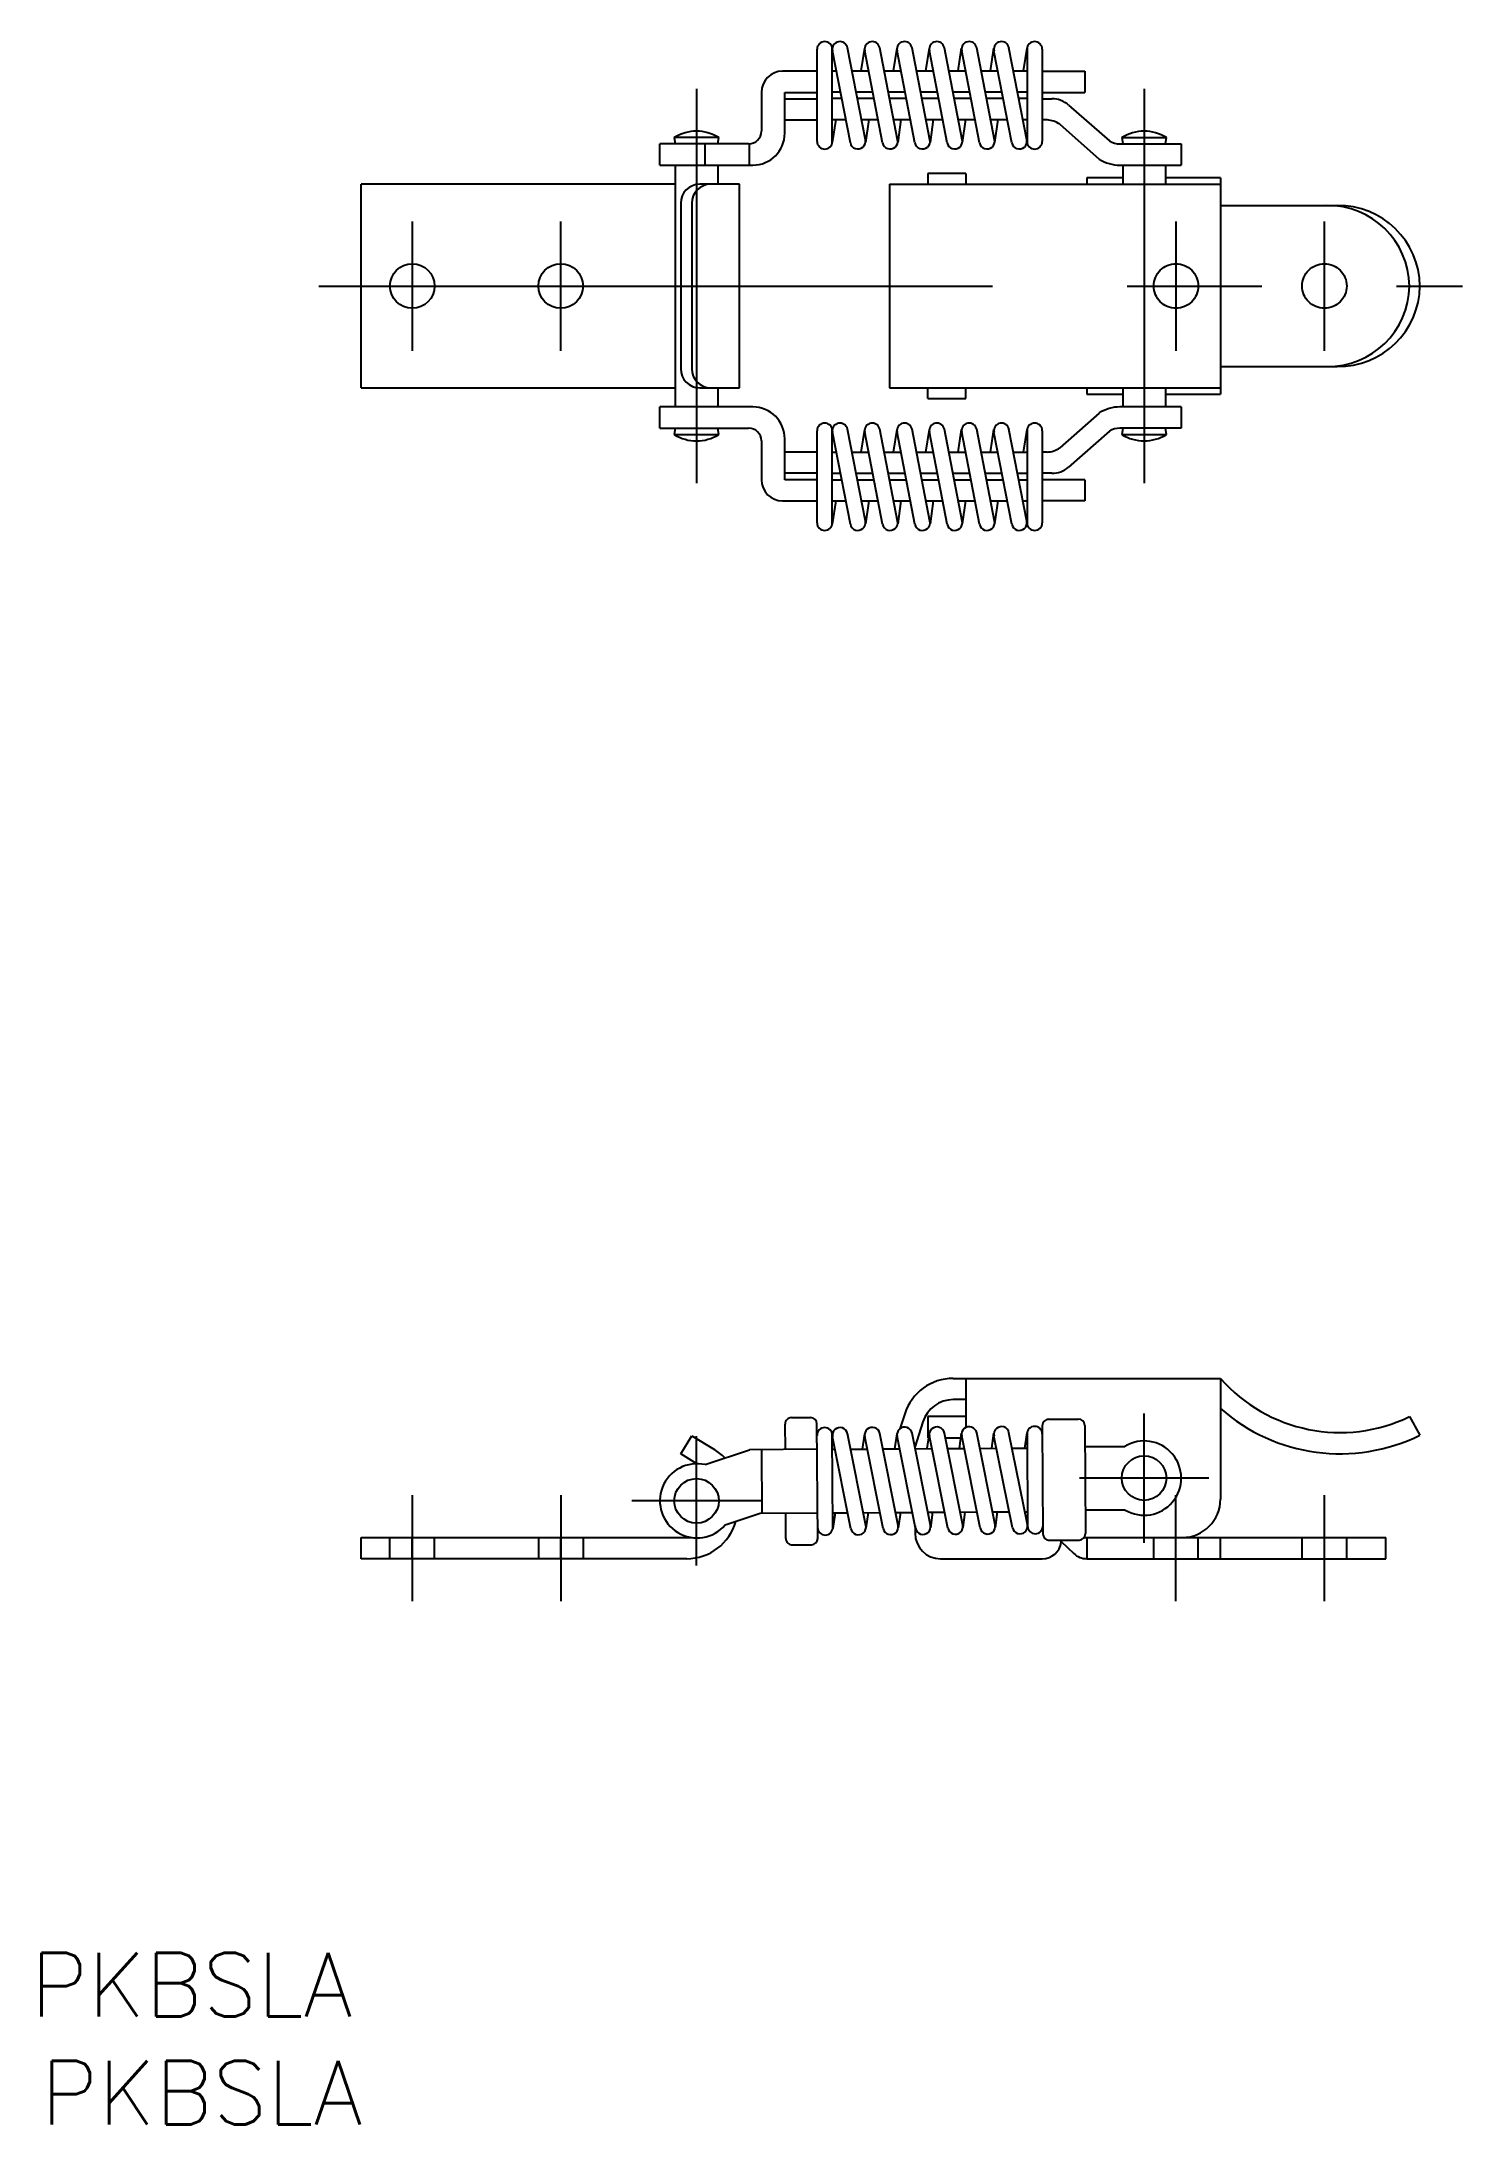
# Model space of a CAD drawing. Extents: x -40 to 27, y -86.7 to 11.5.
import ezdxf

# ---------------------------------------------------------------- set-up
doc = ezdxf.new("R2010")
doc.units = 0
doc.linetypes.add('CENTER', pattern=[50.8, 31.75, -6.35, 6.35, -6.35])
doc.linetypes.add('DASHED', pattern=[19.05, 12.7, -6.35])
doc.layers.get('0').update_dxf_attribs({"linetype": 'CONTINUOUS'})
doc.layers.add('CENTER', color=1, linetype='CENTER')
doc.styles.get("Standard").update_dxf_attribs({"font": 'txt.shx', "height": 3, "bigfont": 'bigfont.shx'})

# ---------------------------------------------------------------- blocks, each defined once
blk = doc.blocks.new('*U16')
at = {"color": 7, "linetype": 'CONTINUOUS'}
blk.add_text('PKBSLA', height=3, dxfattribs=at).set_placement((-40.483, -81.58))
blk = doc.blocks.new('*U17')
at = {"color": 7, "linetype": 'CONTINUOUS'}
blk.add_text('PKBSLA', height=3, dxfattribs=at).set_placement((-40.007, -86.668))

msp = doc.modelspace()

# ---------------------------------------------------------------- linework, layer by layer
at = {"color": 7, "linetype": 'CONTINUOUS'}
for p, q in [((-3.418, 6.82), (-3.418, 11.162)), ((-2.698, 6.82), (-2.698, 11.162)), ((-1.849, 6.751), (-2.691, 11.095)), ((-1.142, 6.89), (-1.985, 11.232)), ((-1.332, 10.152), (-1.171, 11.216)), ((-0.326, 6.751), (-1.169, 11.095)), ((0.381, 6.89), (-0.462, 11.232)), ((0.191, 10.152), (0.352, 11.216)), ((1.197, 6.751), (0.354, 11.095)), ((1.904, 6.89), (1.061, 11.232)), ((1.714, 10.152), (1.875, 11.216)), ((2.72, 6.751), (1.877, 11.095)), ((3.426, 6.89), (2.584, 11.232)), ((3.236, 10.152), (3.398, 11.216)), ((4.243, 6.751), (3.4, 11.095)), ((4.949, 6.89), (4.107, 11.232)), ((4.759, 10.152), (4.921, 11.216)), ((5.766, 6.75), (4.923, 11.095)), ((6.472, 6.89), (5.63, 11.232)), ((6.312, 10.152), (6.485, 11.219)), ((6.48, 11.162), (6.48, 6.82)), ((7.2, 11.162), (7.2, 6.82)), ((-3.418, 10.13), (-5.042, 10.13)), ((-2.698, 10.152), (-2.508, 10.152)), ((-1.775, 10.152), (-0.986, 10.152)), ((-0.252, 10.152), (0.537, 10.152)), ((1.271, 10.152), (2.06, 10.152)), ((2.794, 10.152), (3.583, 10.152)), ((4.317, 10.152), (5.106, 10.152)), ((5.839, 10.152), (6.48, 10.152)), ((7.2, 10.13), (9.2, 10.13)), ((9.2, 10.13), (9.2, 9.13)), ((-6.042, 9.13), (-6.042, 7.3)), ((-4.942, 7.2), (-4.942, 9.13)), ((-4.942, 9.13), (-3.418, 9.13)), ((-2.698, 9.152), (-2.324, 9.152)), ((-2.698, 8.852), (-2.256, 8.852)), ((-1.581, 9.152), (-0.792, 9.152)), ((-1.513, 8.852), (-0.724, 8.852)), ((-0.058, 9.152), (0.731, 9.152)), ((0.01, 8.852), (0.799, 8.852)), ((1.465, 9.152), (2.254, 9.152)), ((1.533, 8.852), (2.322, 8.852)), ((2.988, 9.152), (3.777, 9.152)), ((3.056, 8.852), (3.845, 8.852)), ((4.511, 9.152), (5.3, 9.152)), ((4.579, 8.852), (5.358, 8.852)), ((6.033, 9.152), (6.48, 9.152)), ((6.092, 8.852), (6.48, 8.852)), ((7.2, 9.13), (9.2, 9.13)), ((-4.942, 8.83), (-3.418, 8.83)), ((7.2, 8.83), (7.2, 7.83)), ((7.2, 8.83), (7.649, 8.83)), ((8.439, 8.533), (10.37, 6.843)), ((-8.05, 7), (-10.15, 7)), ((-10.15, 7), (-10.1, 6.7)), ((-8.1, 6.7), (-8.05, 7)), ((-4.942, 7.83), (-3.418, 7.83)), ((-2.527, 7.852), (-2.702, 6.763)), ((-2.698, 7.852), (-2.062, 7.852)), ((-1.329, 7.852), (-0.539, 7.852)), ((-0.975, 7.852), (-1.139, 6.766)), ((0.194, 7.852), (0.984, 7.852)), ((0.534, 7.852), (0.384, 6.771)), ((1.717, 7.852), (2.507, 7.852)), ((2.057, 7.852), (1.907, 6.771)), ((3.24, 7.852), (4.029, 7.852)), ((3.58, 7.852), (3.43, 6.771)), ((4.763, 7.852), (5.552, 7.852)), ((5.103, 7.852), (4.953, 6.771)), ((6.286, 7.852), (6.48, 7.852)), ((7.424, 7.83), (7.2, 7.83)), ((8.031, 7.626), (9.883, 5.986)), ((10.95, 7), (13.05, 7)), ((10.95, 7), (11, 6.7)), ((13, 6.7), (13.05, 7)), ((-6.642, 6.7), (-10.825, 6.7)), ((-10.825, 5.7), (-10.825, 6.7)), ((-8.697, 5.7), (-8.697, 6.7)), ((-6.603, 5.7), (-6.603, 6.701)), ((10.856, 6.7), (13.75, 6.7)), ((13.75, 6.7), (13.75, 5.7)), ((-10.825, 5.7), (-6.442, 5.7)), ((-10.1, 5.7), (-10.1, -5.7)), ((-8.1, 5.7), (-8.1, 4.8)), ((3.6, 5.3), (1.8, 5.3)), ((1.8, 5.3), (1.8, 4.8)), ((3.6, 5.3), (3.6, 4.8)), ((9.3, 5.1), (9.3, 4.8)), ((11, 5.1), (9.3, 5.1)), ((10.856, 5.7), (13.75, 5.7)), ((11, 5.7), (11, 4.8)), ((13, 5.7), (13, 4.8)), ((15.6, 5.1), (13, 5.1)), ((15.6, 5.1), (15.6, -5.1)), ((-10.1, 4.8), (-24.9, 4.8)), ((-24.9, -4.8), (-24.9, 4.8)), ((-7.081, 4.8), (-8.946, 4.8)), ((-7.081, -4.8), (-7.081, 4.8)), ((0, 4.8), (0, -4.8)), ((0, 4.8), (15.6, 4.8)), ((-9.846, 3.9), (-9.846, -3.9)), ((-9.325, 3.9), (-9.325, -3.9)), ((15.6, 3.8), (21.1, 3.8)), ((15.6, -3.8), (21.1, -3.8)), ((-24.9, -4.8), (-10.1, -4.8)), ((-8.946, -4.8), (-7.081, -4.8)), ((-8.1, -4.8), (-8.1, -5.7)), ((0, -4.8), (15.6, -4.8)), ((1.8, -5.3), (1.8, -4.8)), ((3.6, -5.3), (3.6, -4.8)), ((9.3, -4.8), (9.3, -5.1)), ((11, -4.8), (11, -5.7)), ((13, -4.8), (13, -5.7)), ((-6.442, -5.7), (-10.825, -5.7)), ((-10.825, -6.7), (-10.825, -5.7)), ((1.8, -5.3), (3.6, -5.3)), ((9.3, -5.1), (11, -5.1)), ((13.75, -5.7), (10.856, -5.7)), ((13, -5.1), (15.6, -5.1)), ((13.75, -5.7), (13.75, -6.7)), ((-10.825, -6.7), (-6.642, -6.7)), ((-10.1, -6.7), (-10.15, -7)), ((-8.05, -7), (-8.1, -6.7)), ((-3.418, -11.162), (-3.418, -6.82)), ((-2.698, -11.162), (-2.698, -6.82)), ((-1.142, -11.091), (-1.985, -6.75)), ((-1.332, -7.83), (-1.171, -6.766)), ((0.381, -11.091), (-0.462, -6.75)), ((0.191, -7.83), (0.352, -6.766)), ((1.904, -11.091), (1.061, -6.75)), ((1.714, -7.83), (1.875, -6.766)), ((3.426, -11.091), (2.584, -6.75)), ((3.236, -7.83), (3.398, -6.766)), ((4.949, -11.091), (4.107, -6.75)), ((4.759, -7.83), (4.921, -6.766)), ((6.472, -11.091), (5.63, -6.75)), ((6.312, -7.83), (6.485, -6.763)), ((6.48, -6.82), (6.48, -11.161)), ((7.2, -6.82), (7.2, -11.161)), ((9.883, -5.986), (8.031, -7.626)), ((10.37, -6.843), (8.439, -8.533)), ((13.75, -6.7), (10.856, -6.7)), ((11, -6.7), (10.95, -7)), ((13.05, -7), (13, -6.7)), ((-10.15, -7), (-8.05, -7)), ((-6.042, -7.3), (-6.042, -9.13)), ((-4.942, -9.13), (-4.942, -7.2)), ((-3.418, -7.83), (-4.942, -7.83)), ((-2.698, -7.83), (-2.508, -7.83)), ((-1.849, -11.23), (-2.691, -6.887)), ((-1.775, -7.83), (-0.986, -7.83)), ((-0.326, -11.23), (-1.169, -6.887)), ((-0.252, -7.83), (0.537, -7.83)), ((1.197, -11.23), (0.354, -6.887)), ((1.271, -7.83), (2.06, -7.83)), ((2.72, -11.23), (1.877, -6.887)), ((2.794, -7.83), (3.583, -7.83)), ((4.243, -11.23), (3.4, -6.887)), ((4.317, -7.83), (5.106, -7.83)), ((5.766, -11.232), (4.923, -6.887)), ((5.839, -7.83), (6.48, -7.83)), ((7.424, -7.83), (7.2, -7.83)), ((10.95, -7), (13.05, -7)), ((-3.418, -8.83), (-4.942, -8.83)), ((-2.698, -8.83), (-2.324, -8.83)), ((-1.581, -8.83), (-0.792, -8.83)), ((-0.058, -8.83), (0.731, -8.83)), ((1.465, -8.83), (2.254, -8.83)), ((2.988, -8.83), (3.777, -8.83)), ((4.511, -8.83), (5.3, -8.83)), ((6.033, -8.83), (6.48, -8.83)), ((7.649, -8.83), (7.2, -8.83)), ((-3.418, -9.13), (-4.942, -9.13)), ((-2.698, -9.13), (-2.256, -9.13)), ((-1.513, -9.13), (-0.724, -9.13)), ((0.01, -9.13), (0.799, -9.13)), ((1.533, -9.13), (2.322, -9.13)), ((3.056, -9.13), (3.845, -9.13)), ((4.579, -9.13), (5.358, -9.13)), ((6.092, -9.13), (6.48, -9.13)), ((9.2, -9.13), (7.2, -9.13)), ((9.2, -9.13), (9.2, -10.13)), ((-5.042, -10.13), (-3.418, -10.13)), ((-2.527, -10.13), (-2.702, -11.219)), ((-2.698, -10.13), (-2.062, -10.13)), ((-1.329, -10.13), (-0.539, -10.13)), ((-0.975, -10.13), (-1.139, -11.216)), ((0.194, -10.13), (0.984, -10.13)), ((0.534, -10.13), (0.384, -11.211)), ((1.717, -10.13), (2.507, -10.13)), ((2.057, -10.13), (1.907, -11.211)), ((3.24, -10.13), (4.029, -10.13)), ((3.58, -10.13), (3.43, -11.211)), ((4.763, -10.13), (5.552, -10.13)), ((5.103, -10.13), (4.953, -11.211)), ((6.286, -10.13), (6.48, -10.13)), ((9.2, -10.13), (7.2, -10.13)), ((3, -51.5), (15.6, -51.5)), ((3.6, -51.5), (3.6, -53.815)), ((15.6, -51.5), (15.6, -57.2)), ((3.6, -52.5), (3, -52.5)), ((-4.913, -54.853), (-4.921, -53.653)), ((-4.623, -53.351), (-3.723, -53.346)), ((-3.388, -59.044), (-3.421, -53.644)), ((0.714, -53.171), (0.489, -53.873)), ((1.571, -53.544), (1.191, -54.735)), ((3.6, -53.3), (1.8, -53.3)), ((1.8, -53.3), (1.8, -54.3)), ((7.198, -53.729), (7.229, -58.829)), ((7.496, -53.427), (8.896, -53.419)), ((9.198, -53.717), (9.229, -58.817)), ((24.509, -53.3), (25, -54.173)), ((-9.846, -55.053), (-9.325, -54.2)), ((-9.325, -54.2), (-8.257, -54.852)), ((-8.697, -55.564), (-6.603, -54.864)), ((-3.413, -54.844), (-6.603, -54.864)), ((-6.042, -54.86), (-6.024, -57.86)), ((-2.671, -58.521), (-2.698, -54.18)), ((-2.693, -54.84), (-2.572, -54.839)), ((-1.822, -58.585), (-2.691, -54.247)), ((-1.116, -58.442), (-1.985, -54.105)), ((-1.839, -54.835), (-1.049, -54.83)), ((-1.275, -54.831), (-1.171, -54.116)), ((-0.299, -58.575), (-1.168, -54.237)), ((0.407, -58.432), (-0.462, -54.096)), ((-0.316, -54.825), (0.474, -54.82)), ((0.248, -54.822), (0.352, -54.107)), ((1.224, -58.566), (0.355, -54.228)), ((1.93, -58.423), (1.061, -54.087)), ((1.207, -54.816), (1.996, -54.811)), ((1.771, -54.812), (1.875, -54.098)), ((1.8, -54.3), (1.845, -54.3)), ((2.747, -58.557), (1.878, -54.219)), ((3.453, -58.414), (2.584, -54.077)), ((2.628, -54.3), (3.367, -54.3)), ((2.73, -54.807), (3.519, -54.802)), ((3.294, -54.803), (3.398, -54.089)), ((4.27, -58.547), (3.401, -54.209)), ((4.976, -58.404), (4.107, -54.068)), ((4.253, -54.797), (5.042, -54.792)), ((4.817, -54.794), (4.921, -54.079)), ((5.793, -58.54), (4.923, -54.2)), ((6.498, -58.395), (5.629, -54.059)), ((5.776, -54.788), (6.484, -54.784)), ((6.373, -54.784), (6.484, -54.066)), ((6.48, -54.124), (6.507, -58.465)), ((9.204, -54.717), (11.089, -54.706)), ((-9.078, -55.523), (-9.846, -55.053)), ((-7.745, -58.409), (-6.105, -57.861)), ((-6.105, -57.861), (-3.395, -57.844)), ((-4.888, -59.053), (-4.895, -57.853)), ((-2.675, -57.84), (-1.972, -57.835)), ((-2.561, -57.839), (-2.675, -58.579)), ((-1.238, -57.831), (-0.449, -57.826)), ((-1.005, -57.829), (-1.112, -58.566)), ((0.285, -57.822), (1.074, -57.817)), ((0.508, -57.82), (0.411, -58.552)), ((1.807, -57.812), (2.597, -57.807)), ((2.031, -57.811), (1.934, -58.542)), ((3.33, -57.803), (4.12, -57.798)), ((3.554, -57.802), (3.457, -58.533)), ((4.853, -57.794), (5.643, -57.789)), ((5.077, -57.792), (4.98, -58.524)), ((6.376, -57.784), (6.502, -57.784)), ((11.108, -57.705), (9.222, -57.717)), ((1.2, -58.445), (1.2, -58.8)), ((-24.9, -59), (-9.356, -59)), ((-24.9, -60), (-24.9, -59)), ((-4.586, -59.351), (-3.686, -59.346)), ((7.531, -59.127), (8.931, -59.119)), ((8.091, -59.224), (8.091, -59.124)), ((8.091, -59.194), (8.681, -59.753)), ((9.168, -59), (23.4, -59)), ((9.3, -59), (9.3, -60)), ((15.6, -60), (15.6, -59)), ((23.4, -60), (23.4, -59)), ((-9.561, -60), (-24.9, -60)), ((2.4, -60), (7.2, -60)), ((9.3, -60), (23.4, -60))]:
    msp.add_line(p, q, dxfattribs=at)
at = {"color": 3, "linetype": 'DASHED'}
for p, q in [((-23.55, -60), (-23.55, -59)), ((-21.45, -60), (-21.45, -59)), ((-16.55, -59), (-16.55, -60)), ((-14.45, -59), (-14.45, -60)), ((12.45, -60), (12.45, -59)), ((14.55, -60), (14.55, -59)), ((19.45, -60), (19.45, -59)), ((21.55, -60), (21.55, -59))]:
    msp.add_line(p, q, dxfattribs=at)
at = {"color": 7, "linetype": 'CONTINUOUS'}
for centre in [(-22.5, 0), (-15.5, 0), (12, -56.2), (-9.1, -57.273)]:
    msp.add_circle(centre, 1.05, dxfattribs=at)
at = {"color": 3, "linetype": 'DASHED'}
for centre in [(13.5, 0), (20.5, 0)]:
    msp.add_circle(centre, 1.05, dxfattribs=at)
at = {"color": 7, "linetype": 'CONTINUOUS'}
for centre, radius, start, end in [((-3.058, 11.162), 0.36, 0, 180), ((-2.338, 11.162), 0.36, 10.98107, 190.98107), ((-0.815, 11.162), 0.36, 10.98107, 190.98107), ((0.708, 11.162), 0.36, 10.98107, 190.98107), ((2.231, 11.162), 0.36, 10.98107, 190.98107), ((3.754, 11.162), 0.36, 10.98107, 190.98107), ((5.277, 11.162), 0.36, 10.98107, 190.98107), ((6.84, 11.162), 0.36, 0, 180), ((-5.042, 9.13), 1, 90, 180), ((7.649, 7.63), 1.2, 48.81409, 90), ((-9.1, 5.312), 1.988, 58.10921, 121.89079), ((-6.642, 7.3), 0.6, 270, 0), ((-6.442, 7.2), 1.5, 270, 0), ((-1.495, 6.82), 0.36, 190.98107, 11.24506), ((0.028, 6.82), 0.36, 190.98107, 11.24506), ((1.551, 6.82), 0.36, 190.98107, 11.24506), ((3.073, 6.82), 0.36, 190.98107, 11.24506), ((4.596, 6.82), 0.36, 190.98107, 11.24506), ((6.119, 6.82), 0.36, 190.98107, 11.24506), ((7.382, 6.702), 1.128, 54.93396, 87.90001), ((12, 5.312), 1.987, 58.10921, 121.89079), ((-3.058, 6.82), 0.36, 180, 0), ((6.84, 6.82), 0.36, 180, 0), ((10.856, 7.5), 1.8, 237.28065, 270), ((10.856, 7.6), 0.9, 237.28065, 270), ((-8.946, 3.9), 0.9, 90, 180), ((-8.425, 3.9), 0.9, 90, 180), ((20.659, -0.05), 3.85, 0.74406, 90.74406), ((21.15, -0.05), 3.85, 0.74406, 90.74406), ((20.659, 0.05), 3.85, 269.25594, 359.25594), ((21.15, 0.05), 3.85, 269.25594, 359.25594), ((-8.946, -3.9), 0.9, 180, 270), ((-8.425, -3.9), 0.9, 180, 270), ((-6.442, -7.2), 1.5, 0, 90), ((10.856, -7.5), 1.8, 90, 122.71935), ((-6.642, -7.3), 0.6, 0, 90), ((-3.058, -6.82), 0.36, 0, 180), ((-2.338, -6.82), 0.36, 10.98107, 190.98107), ((-0.815, -6.82), 0.36, 10.98107, 190.98107), ((0.708, -6.82), 0.36, 10.98107, 190.98107), ((2.231, -6.82), 0.36, 10.98107, 190.98107), ((3.754, -6.82), 0.36, 10.98107, 190.98107), ((5.277, -6.82), 0.36, 10.98107, 190.98107), ((6.84, -6.82), 0.36, 0, 180), ((10.856, -7.6), 0.9, 90, 122.71935), ((-9.1, -5.313), 1.988, 238.10921, 301.89079), ((7.382, -6.702), 1.128, 272.09999, 305.06604), ((12, -5.313), 1.987, 238.10921, 301.89079), ((7.649, -7.63), 1.2, 270, 311.18591), ((-5.042, -9.13), 1, 180, 270), ((-3.058, -11.162), 0.36, 180, 0), ((-1.495, -11.162), 0.36, 190.98107, 11.24506), ((0.028, -11.162), 0.36, 190.98107, 11.24506), ((1.551, -11.162), 0.36, 190.98107, 11.24506), ((3.073, -11.162), 0.36, 190.98107, 11.24506), ((4.596, -11.162), 0.36, 190.98107, 11.24506), ((6.119, -11.162), 0.36, 190.98107, 11.24506), ((6.84, -11.161), 0.36, 180, 0), ((3, -53.9), 2.4, 90, 162.30462), ((21.236, -46.552), 7.5, 221.27971, 295.87667), ((3, -54), 1.5, 90, 162.30462), ((21.236, -46.552), 8.5, 228.46432, 296.28242), ((-4.621, -53.651), 0.3, 90.35, 180.35), ((-3.721, -53.646), 0.3, 0.35, 90.35), ((-3.058, -54.182), 0.36, 0.35, 180.35), ((-2.338, -54.178), 0.36, 11.33107, 191.33107), ((-0.815, -54.168), 0.36, 11.33107, 191.33107), ((0.708, -54.159), 0.36, 11.33107, 191.33107), ((2.231, -54.15), 0.36, 11.33107, 191.33107), ((3.754, -54.14), 0.36, 11.33107, 191.33107), ((5.277, -54.131), 0.36, 11.33107, 191.33107), ((6.84, -54.121), 0.36, 0.35, 180.35), ((7.498, -53.727), 0.3, 90.35, 180.35), ((8.898, -53.719), 0.3, 0.35, 90.35), ((-9.509, -56.9), 2.4, 43.36047, 58.56645), ((12, -56.2), 1.75, 239.34728, 121.35272), ((-9.075, -57.273), 1.75, 77.49728, 319.50272), ((13.8, -57.2), 1.8, 270, 0), ((-9.561, -57.6), 2.4, 270, 344.45176), ((-3.031, -58.523), 0.36, 180.35, 0.35), ((-1.469, -58.514), 0.36, 191.33107, 11.59506), ((0.054, -58.505), 0.36, 191.33107, 11.59506), ((2.4, -58.8), 1.2, 180, 270), ((1.577, -58.495), 0.36, 191.33107, 11.59506), ((3.1, -58.486), 0.36, 191.33107, 11.59506), ((4.623, -58.477), 0.36, 191.33107, 11.59506), ((6.146, -58.467), 0.36, 191.33107, 11.59506), ((6.867, -58.463), 0.36, 180.35, 0.35), ((7.529, -58.827), 0.3, 180.35, 270.35), ((8.929, -58.819), 0.3, 270.35, 0.35), ((-4.588, -59.051), 0.3, 180.35, 270.35), ((-3.688, -59.046), 0.3, 270.35, 0.35), ((7.2, -59.1), 0.9, 270, 352.08525), ((9.3, -59.1), 0.9, 226.52395, 270)]:
    msp.add_arc(centre, radius, start, end, dxfattribs=at)
at = {"layer": 'CENTER', "color": 1, "linetype": 'CENTER'}
for p, q in [((-9.1, 9.3), (-9.1, -9.3)), ((12, 9.3), (12, -9.3)), ((-22.5, 3.05), (-22.5, -3.05)), ((-15.5, -3.05), (-15.5, 3.05)), ((13.5, 3.05), (13.5, -3.05)), ((20.5, -3.05), (20.5, 3.05)), ((-26.9, 0), (27, 0)), ((12, -59.25), (12, -53.15)), ((-9.1, -60.323), (-9.1, -54.223)), ((15.05, -56.2), (8.95, -56.2)), ((-22.5, -57), (-22.5, -62)), ((-15.5, -57), (-15.5, -62)), ((-6.05, -57.273), (-12.15, -57.273)), ((13.5, -62), (13.5, -57)), ((20.5, -62), (20.5, -57)), ((-22.5, -60), (-22.5, -59)), ((-15.5, -60), (-15.5, -59))]:
    msp.add_line(p, q, dxfattribs=at)

# ---------------------------------------------------------------- block references
at = {"color": 7, "linetype": 'CONTINUOUS'}
for name in ['*U16', '*U17']:
    msp.add_blockref(name, (0, 0), dxfattribs=at)

doc.saveas('drawing.dxf')
